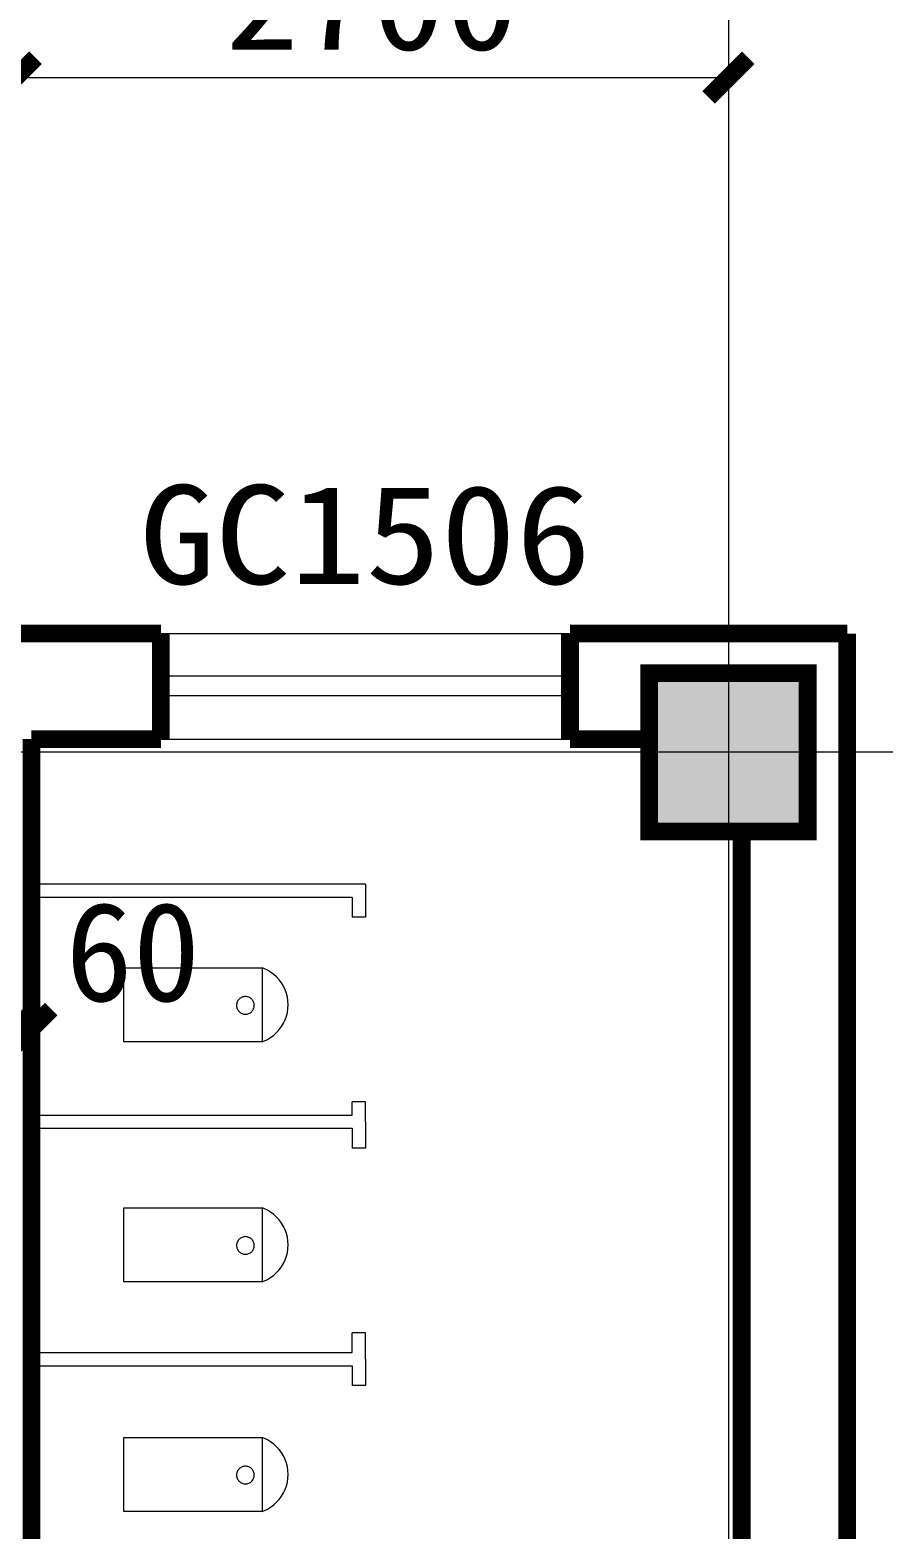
# Model space of a CAD drawing. Extents: x -307567 to 704339, y -10277 to 165507.
# Drawn here: x 172809 to 176044, y 139032 to 144716 of the extents above; entities that cross this region are included whole.
import ezdxf
from ezdxf.enums import TextEntityAlignment as Align

# ---------------------------------------------------------------- set-up
doc = ezdxf.new("R2010")
doc.units = 0
doc.header["$MEASUREMENT"] = 0
doc.layers.add('wode', color=250, linetype='CONTINUOUS', lineweight=0)
doc.styles.get("Standard").update_dxf_attribs({"font": 'txt', "height": 3})

msp = doc.modelspace()

# ---------------------------------------------------------------- linework, layer by layer
at = {"layer": 'wode', "color": 0}
for p, q in [((175454.45261, 147245.49632), (175454.45261, 95169.51457)), ((175454.45261, 144685.95189), (175454.45261, 133882.15933)), ((172754.48636, 144535.95377), (175454.45261, 144535.95377)), ((173304.49169, 142429.04041), (174854.46011, 142429.04041)), ((173304.49169, 142269.03569), (174854.46011, 142269.03569)), ((173304.49169, 142193.66127), (174854.46011, 142193.66127)), ((173304.49169, 142029.04236), (174854.46011, 142029.04236)), ((195197.62623, 141979.04603), (118974.00627, 141979.04603)), ((174079.49421, 141479.04618), (172814.50758, 141479.04618)), ((174079.49421, 141479.04618), (174079.49421, 141354.05079)), ((174029.47042, 141429.04986), (172814.50758, 141429.04986)), ((174029.47042, 141429.04986), (174029.47042, 141354.05079)), ((174079.49421, 141354.05079), (174029.47042, 141354.05079)), ((173164.27127, 140882.40447), (173164.27127, 141162.39669)), ((173164.27127, 141162.39669), (173688.16609, 141162.39669)), ((173164.27127, 140882.40447), (173164.27127, 141162.39669)), ((173164.27127, 141162.39669), (173688.16609, 141162.39669)), ((173688.16609, 141162.39669), (173688.16609, 140882.40447)), ((173688.16609, 141162.39669), (173688.16609, 140882.40447)), ((172814.50758, 141080.92493), (172814.50758, 140493.59402)), ((172754.48636, 140930.92681), (172814.50758, 140930.92681)), ((173688.16609, 140882.40447), (173164.27127, 140882.40447)), ((173688.16609, 140882.40447), (173164.27127, 140882.40447)), ((174029.47042, 140604.06017), (174029.47042, 140654.05649)), ((174079.49421, 140654.05649), (174029.47042, 140654.05649)), ((174079.49421, 140579.05743), (174079.49421, 140654.05649)), ((172814.50758, 140604.05101), (174029.47042, 140604.05101)), ((174079.49421, 140579.05743), (174079.49421, 140479.06478)), ((172814.50758, 140554.06384), (174029.47042, 140554.06384)), ((174029.47042, 140554.06384), (174029.47042, 140479.06478)), ((174079.49421, 140479.06478), (174029.47042, 140479.06478)), ((173164.27127, 139972.40913), (173164.27127, 140252.41051)), ((173164.27127, 140252.41051), (173688.16609, 140252.41051)), ((173164.27127, 139972.40913), (173164.27127, 140252.41051)), ((173164.27127, 140252.41051), (173688.16609, 140252.41051)), ((173688.16609, 140252.41051), (173688.16609, 139972.40913)), ((173688.16609, 140252.41051), (173688.16609, 139972.40913)), ((173688.16609, 139972.40913), (173164.27127, 139972.40913)), ((173688.16609, 139972.40913), (173164.27127, 139972.40913)), ((174029.47042, 139704.07142), (174029.47042, 139779.07048)), ((174079.49421, 139779.07048), (174029.47042, 139779.07048)), ((174079.49421, 139679.06868), (174079.49421, 139779.07048)), ((172814.50758, 139704.08057), (174029.47042, 139704.08057)), ((174079.49421, 139679.06868), (174079.49421, 139579.07603)), ((172814.50758, 139654.07509), (174029.47042, 139654.07509)), ((174029.47042, 139654.07509), (174029.47042, 139579.07603)), ((174079.49421, 139579.07603), (174029.47042, 139579.07603)), ((173164.27127, 139102.42183), (173164.27127, 139382.42322)), ((173164.27127, 139382.42322), (173688.16609, 139382.42322)), ((173164.27127, 139102.42183), (173164.27127, 139382.42322)), ((173164.27127, 139382.42322), (173688.16609, 139382.42322)), ((173688.16609, 139382.42322), (173688.16609, 139102.42183)), ((173688.16609, 139382.42322), (173688.16609, 139102.42183)), ((173688.16609, 139102.42183), (173164.27127, 139102.42183)), ((173688.16609, 139102.42183), (173164.27127, 139102.42183))]:
    msp.add_line(p, q, dxfattribs=at)
at = {"layer": 'wode', "color": 0, "const_width": 67.49915}
for points in [[(172679.48729, 144460.95471), (172829.48542, 144610.95283)], [(175379.45354, 144460.95471), (175529.45167, 144610.95283)], [(172754.48636, 142429.04041), (173304.49169, 142429.04041)], [(173304.49169, 142029.04236), (173304.49169, 142429.04041)], [(175904.44698, 142429.04956), (174854.46011, 142429.04041)], [(174854.46011, 142029.04236), (174854.46011, 142429.04041)], [(175904.44698, 136279.11728), (175904.44698, 142429.04041)], [(175154.45636, 142279.04228), (175154.45636, 141679.04978), (175754.44886, 141679.04978), (175754.44886, 142279.04228), (175154.45636, 142279.04228), (175154.45636, 141679.04978)], [(172814.50758, 142029.04236), (173304.49169, 142029.04236)], [(172814.50758, 138779.07993), (172814.50758, 142029.04236)], [(175154.45636, 142029.05151), (174854.46011, 142029.04236)], [(175504.4764, 136379.10993), (175504.4764, 141679.04978)], [(172679.48729, 140855.92775), (172829.48542, 141005.92587)], [(172739.50852, 140855.92775), (172889.50664, 141005.92587)]]:
    msp.add_lwpolyline(points, dxfattribs=at)
at = {"layer": 'wode', "color": 0}
for points in [[(173688.16609, 140882.40447), (173694.72119, 140884.93129), (173707.94123, 140891.17511), (173720.46549, 140898.68234), (173732.1841, 140907.3889), (173743.0238, 140917.18492), (173752.80151, 140928.00631), (173761.51723, 140939.73407), (173768.98783, 140952.25833), (173775.24996, 140965.46007), (173780.19375, 140979.20196), (173783.70933, 140993.36499), (173785.86995, 141007.81184), (173786.56574, 141022.396), (173785.86995, 141036.98017), (173783.70933, 141051.42701), (173780.19375, 141065.59004), (173775.24996, 141079.33194), (173768.98783, 141092.54283), (173761.51723, 141105.05793), (173752.80151, 141116.78569), (173743.0238, 141127.60709), (173732.1841, 141137.41227), (173720.46549, 141146.11882), (173707.94123, 141153.62605), (173694.72119, 141159.86987), (173688.16609, 141162.39669)], [(173688.16609, 140882.40447), (173694.72119, 140884.93129), (173707.94123, 140891.17511), (173720.46549, 140898.68234), (173732.1841, 140907.3889), (173743.0238, 140917.18492), (173752.80151, 140928.00631), (173761.51723, 140939.73407), (173768.98783, 140952.25833), (173775.24996, 140965.46007), (173780.19375, 140979.20196), (173783.70933, 140993.36499), (173785.86995, 141007.81184), (173786.56574, 141022.396), (173785.86995, 141036.98017), (173783.70933, 141051.42701), (173780.19375, 141065.59004), (173775.24996, 141079.33194), (173768.98783, 141092.54283), (173761.51723, 141105.05793), (173752.80151, 141116.78569), (173743.0238, 141127.60709), (173732.1841, 141137.41227), (173720.46549, 141146.11882), (173707.94123, 141153.62605), (173694.72119, 141159.86987), (173688.16609, 141162.39669)], [(173658.35689, 141020.06144), (173658.21041, 141023.34814), (173657.69772, 141026.59822), (173656.92869, 141029.78422), (173655.79345, 141032.86951), (173654.40186, 141035.83578), (173652.71732, 141038.65557), (173650.7398, 141041.29225), (173648.54256, 141043.72752), (173646.1256, 141045.93392), (173643.48892, 141047.89312), (173640.66913, 141049.57767), (173637.70285, 141050.98756), (173634.5901, 141052.09534), (173631.40411, 141052.89184), (173628.18149, 141053.36791), (173624.88563, 141053.5327), (173621.58978, 141053.36791), (173618.36716, 141052.89184), (173615.18116, 141052.09534), (173612.06841, 141050.98756), (173609.10214, 141049.57767), (173606.28235, 141047.89312), (173603.64566, 141045.93392), (173601.2287, 141043.72752), (173598.99484, 141041.29225), (173597.05395, 141038.65557), (173595.3694, 141035.83578), (173593.97782, 141032.86951), (173592.84258, 141029.78422), (173592.03692, 141026.59822), (173591.56085, 141023.34814), (173591.41437, 141020.06144), (173591.56085, 141016.78389), (173592.03692, 141013.53381), (173592.84258, 141010.34781), (173593.97782, 141007.26253), (173595.3694, 141004.2871), (173597.05395, 141001.46731), (173598.99484, 140998.83062), (173601.2287, 140996.39535), (173603.64566, 140994.18896), (173606.28235, 140992.23891), (173609.10214, 140990.54521), (173612.06841, 140989.14447), (173615.18116, 140988.02754), (173618.36716, 140987.23104), (173621.58978, 140986.75497), (173624.88563, 140986.59018), (173628.18149, 140986.75497), (173631.40411, 140987.23104), (173634.5901, 140988.02754), (173637.70285, 140989.14447), (173640.66913, 140990.54521), (173643.48892, 140992.23891), (173646.1256, 140994.18896), (173648.54256, 140996.39535), (173650.7398, 140998.83062), (173652.71732, 141001.46731), (173654.40186, 141004.2871), (173655.79345, 141007.26253), (173656.92869, 141010.34781), (173657.69772, 141013.53381), (173658.21041, 141016.78389), (173658.35689, 141020.06144)], [(173658.35689, 141020.06144), (173658.21041, 141023.34814), (173657.69772, 141026.59822), (173656.92869, 141029.78422), (173655.79345, 141032.86951), (173654.40186, 141035.83578), (173652.71732, 141038.65557), (173650.7398, 141041.29225), (173648.54256, 141043.72752), (173646.1256, 141045.93392), (173643.48892, 141047.89312), (173640.66913, 141049.57767), (173637.70285, 141050.98756), (173634.5901, 141052.09534), (173631.40411, 141052.89184), (173628.18149, 141053.36791), (173624.88563, 141053.5327), (173621.58978, 141053.36791), (173618.36716, 141052.89184), (173615.18116, 141052.09534), (173612.06841, 141050.98756), (173609.10214, 141049.57767), (173606.28235, 141047.89312), (173603.64566, 141045.93392), (173601.2287, 141043.72752), (173598.99484, 141041.29225), (173597.05395, 141038.65557), (173595.3694, 141035.83578), (173593.97782, 141032.86951), (173592.84258, 141029.78422), (173592.03692, 141026.59822), (173591.56085, 141023.34814), (173591.41437, 141020.06144), (173591.56085, 141016.78389), (173592.03692, 141013.53381), (173592.84258, 141010.34781), (173593.97782, 141007.26253), (173595.3694, 141004.2871), (173597.05395, 141001.46731), (173598.99484, 140998.83062), (173601.2287, 140996.39535), (173603.64566, 140994.18896), (173606.28235, 140992.23891), (173609.10214, 140990.54521), (173612.06841, 140989.14447), (173615.18116, 140988.02754), (173618.36716, 140987.23104), (173621.58978, 140986.75497), (173624.88563, 140986.59018), (173628.18149, 140986.75497), (173631.40411, 140987.23104), (173634.5901, 140988.02754), (173637.70285, 140989.14447), (173640.66913, 140990.54521), (173643.48892, 140992.23891), (173646.1256, 140994.18896), (173648.54256, 140996.39535), (173650.7398, 140998.83062), (173652.71732, 141001.46731), (173654.40186, 141004.2871), (173655.79345, 141007.26253), (173656.92869, 141010.34781), (173657.69772, 141013.53381), (173658.21041, 141016.78389), (173658.35689, 141020.06144)], [(173688.16609, 139972.40913), (173694.72119, 139974.94511), (173707.94123, 139981.18893), (173720.46549, 139988.69616), (173732.1841, 139997.39356), (173743.0238, 140007.19873), (173752.80151, 140018.02013), (173761.51723, 140029.74789), (173768.98783, 140042.27215), (173775.24996, 140055.47389), (173780.19375, 140069.21578), (173783.70933, 140083.37881), (173785.86995, 140097.82565), (173786.56574, 140112.40982), (173785.86995, 140126.99399), (173783.70933, 140141.44083), (173780.19375, 140155.60386), (173775.24996, 140169.34575), (173768.98783, 140182.54749), (173761.51723, 140195.07175), (173752.80151, 140206.79951), (173743.0238, 140217.62091), (173732.1841, 140227.42608), (173720.46549, 140236.12348), (173707.94123, 140243.63071), (173694.72119, 140249.87453), (173688.16609, 140252.41051)], [(173688.16609, 139972.40913), (173694.72119, 139974.94511), (173707.94123, 139981.18893), (173720.46549, 139988.69616), (173732.1841, 139997.39356), (173743.0238, 140007.19873), (173752.80151, 140018.02013), (173761.51723, 140029.74789), (173768.98783, 140042.27215), (173775.24996, 140055.47389), (173780.19375, 140069.21578), (173783.70933, 140083.37881), (173785.86995, 140097.82565), (173786.56574, 140112.40982), (173785.86995, 140126.99399), (173783.70933, 140141.44083), (173780.19375, 140155.60386), (173775.24996, 140169.34575), (173768.98783, 140182.54749), (173761.51723, 140195.07175), (173752.80151, 140206.79951), (173743.0238, 140217.62091), (173732.1841, 140227.42608), (173720.46549, 140236.12348), (173707.94123, 140243.63071), (173694.72119, 140249.87453), (173688.16609, 140252.41051)], [(173658.35689, 140110.07525), (173658.21041, 140113.3528), (173657.69772, 140116.60288), (173656.92869, 140119.78888), (173655.79345, 140122.87417), (173654.40186, 140125.84959), (173652.71732, 140128.66938), (173650.7398, 140131.30607), (173648.54256, 140133.74134), (173646.1256, 140135.94773), (173643.48892, 140137.89778), (173640.66913, 140139.59149), (173637.70285, 140140.99223), (173634.5901, 140142.10916), (173631.40411, 140142.90565), (173628.18149, 140143.38172), (173624.88563, 140143.54652), (173621.58978, 140143.38172), (173618.36716, 140142.90565), (173615.18116, 140142.10916), (173612.06841, 140140.99223), (173609.10214, 140139.59149), (173606.28235, 140137.89778), (173603.64566, 140135.94773), (173601.2287, 140133.74134), (173598.99484, 140131.30607), (173597.05395, 140128.66938), (173595.3694, 140125.84959), (173593.97782, 140122.87417), (173592.84258, 140119.78888), (173592.03692, 140116.60288), (173591.56085, 140113.3528), (173591.41437, 140110.07525), (173591.56085, 140106.78855), (173592.03692, 140103.53847), (173592.84258, 140100.35248), (173593.97782, 140097.26719), (173595.3694, 140094.30092), (173597.05395, 140091.48113), (173598.99484, 140088.83529), (173601.2287, 140086.40917), (173603.64566, 140084.20277), (173606.28235, 140082.24357), (173609.10214, 140080.55902), (173612.06841, 140079.14913), (173615.18116, 140078.04135), (173618.36716, 140077.24485), (173621.58978, 140076.76879), (173624.88563, 140076.60399), (173628.18149, 140076.76879), (173631.40411, 140077.24485), (173634.5901, 140078.04135), (173637.70285, 140079.14913), (173640.66913, 140080.55902), (173643.48892, 140082.24357), (173646.1256, 140084.20277), (173648.54256, 140086.40917), (173650.7398, 140088.83529), (173652.71732, 140091.48113), (173654.40186, 140094.30092), (173655.79345, 140097.26719), (173656.92869, 140100.35248), (173657.69772, 140103.53847), (173658.21041, 140106.78855), (173658.35689, 140110.07525)], [(173658.35689, 140110.07525), (173658.21041, 140113.3528), (173657.69772, 140116.60288), (173656.92869, 140119.78888), (173655.79345, 140122.87417), (173654.40186, 140125.84959), (173652.71732, 140128.66938), (173650.7398, 140131.30607), (173648.54256, 140133.74134), (173646.1256, 140135.94773), (173643.48892, 140137.89778), (173640.66913, 140139.59149), (173637.70285, 140140.99223), (173634.5901, 140142.10916), (173631.40411, 140142.90565), (173628.18149, 140143.38172), (173624.88563, 140143.54652), (173621.58978, 140143.38172), (173618.36716, 140142.90565), (173615.18116, 140142.10916), (173612.06841, 140140.99223), (173609.10214, 140139.59149), (173606.28235, 140137.89778), (173603.64566, 140135.94773), (173601.2287, 140133.74134), (173598.99484, 140131.30607), (173597.05395, 140128.66938), (173595.3694, 140125.84959), (173593.97782, 140122.87417), (173592.84258, 140119.78888), (173592.03692, 140116.60288), (173591.56085, 140113.3528), (173591.41437, 140110.07525), (173591.56085, 140106.78855), (173592.03692, 140103.53847), (173592.84258, 140100.35248), (173593.97782, 140097.26719), (173595.3694, 140094.30092), (173597.05395, 140091.48113), (173598.99484, 140088.83529), (173601.2287, 140086.40917), (173603.64566, 140084.20277), (173606.28235, 140082.24357), (173609.10214, 140080.55902), (173612.06841, 140079.14913), (173615.18116, 140078.04135), (173618.36716, 140077.24485), (173621.58978, 140076.76879), (173624.88563, 140076.60399), (173628.18149, 140076.76879), (173631.40411, 140077.24485), (173634.5901, 140078.04135), (173637.70285, 140079.14913), (173640.66913, 140080.55902), (173643.48892, 140082.24357), (173646.1256, 140084.20277), (173648.54256, 140086.40917), (173650.7398, 140088.83529), (173652.71732, 140091.48113), (173654.40186, 140094.30092), (173655.79345, 140097.26719), (173656.92869, 140100.35248), (173657.69772, 140103.53847), (173658.21041, 140106.78855), (173658.35689, 140110.07525)], [(173688.16609, 139102.42183), (173694.72119, 139104.95781), (173707.94123, 139111.19248), (173720.46549, 139118.69971), (173732.1841, 139127.40626), (173743.0238, 139137.21144), (173752.80151, 139148.03284), (173761.51723, 139159.76059), (173768.98783, 139172.28485), (173775.24996, 139185.48659), (173780.19375, 139199.22849), (173783.70933, 139213.39152), (173785.86995, 139227.83836), (173786.56574, 139242.42253), (173785.86995, 139257.00669), (173783.70933, 139271.45353), (173780.19375, 139285.61657), (173775.24996, 139299.35846), (173768.98783, 139312.5602), (173761.51723, 139325.08446), (173752.80151, 139336.81221), (173743.0238, 139347.63361), (173732.1841, 139357.43879), (173720.46549, 139366.13619), (173707.94123, 139373.64342), (173694.72119, 139379.88724), (173688.16609, 139382.42322)], [(173688.16609, 139102.42183), (173694.72119, 139104.95781), (173707.94123, 139111.19248), (173720.46549, 139118.69971), (173732.1841, 139127.40626), (173743.0238, 139137.21144), (173752.80151, 139148.03284), (173761.51723, 139159.76059), (173768.98783, 139172.28485), (173775.24996, 139185.48659), (173780.19375, 139199.22849), (173783.70933, 139213.39152), (173785.86995, 139227.83836), (173786.56574, 139242.42253), (173785.86995, 139257.00669), (173783.70933, 139271.45353), (173780.19375, 139285.61657), (173775.24996, 139299.35846), (173768.98783, 139312.5602), (173761.51723, 139325.08446), (173752.80151, 139336.81221), (173743.0238, 139347.63361), (173732.1841, 139357.43879), (173720.46549, 139366.13619), (173707.94123, 139373.64342), (173694.72119, 139379.88724), (173688.16609, 139382.42322)], [(173658.35689, 139240.08796), (173658.21041, 139243.36551), (173657.69772, 139246.61559), (173656.92869, 139249.80158), (173655.79345, 139252.88687), (173654.40186, 139255.8623), (173652.71732, 139258.68209), (173650.7398, 139261.31877), (173648.54256, 139263.74489), (173646.1256, 139265.96044), (173643.48892, 139267.91049), (173640.66913, 139269.60419), (173637.70285, 139271.00493), (173634.5901, 139272.11271), (173631.40411, 139272.9092), (173628.18149, 139273.38527), (173624.88563, 139273.55007), (173621.58978, 139273.38527), (173618.36716, 139272.9092), (173615.18116, 139272.11271), (173612.06841, 139271.00493), (173609.10214, 139269.60419), (173606.28235, 139267.91049), (173603.64566, 139265.96044), (173601.2287, 139263.74489), (173598.99484, 139261.31877), (173597.05395, 139258.68209), (173595.3694, 139255.8623), (173593.97782, 139252.88687), (173592.84258, 139249.80158), (173592.03692, 139246.61559), (173591.56085, 139243.36551), (173591.41437, 139240.08796), (173591.56085, 139236.80126), (173592.03692, 139233.55118), (173592.84258, 139230.36518), (173593.97782, 139227.27989), (173595.3694, 139224.31362), (173597.05395, 139221.49383), (173598.99484, 139218.84799), (173601.2287, 139216.42187), (173603.64566, 139214.20633), (173606.28235, 139212.25628), (173609.10214, 139210.57173), (173612.06841, 139209.16183), (173615.18116, 139208.05406), (173618.36716, 139207.25756), (173621.58978, 139206.78149), (173624.88563, 139206.6167), (173628.18149, 139206.78149), (173631.40411, 139207.25756), (173634.5901, 139208.05406), (173637.70285, 139209.16183), (173640.66913, 139210.57173), (173643.48892, 139212.25628), (173646.1256, 139214.20633), (173648.54256, 139216.42187), (173650.7398, 139218.84799), (173652.71732, 139221.49383), (173654.40186, 139224.31362), (173655.79345, 139227.27989), (173656.92869, 139230.36518), (173657.69772, 139233.55118), (173658.21041, 139236.80126), (173658.35689, 139240.08796)], [(173658.35689, 139240.08796), (173658.21041, 139243.36551), (173657.69772, 139246.61559), (173656.92869, 139249.80158), (173655.79345, 139252.88687), (173654.40186, 139255.8623), (173652.71732, 139258.68209), (173650.7398, 139261.31877), (173648.54256, 139263.74489), (173646.1256, 139265.96044), (173643.48892, 139267.91049), (173640.66913, 139269.60419), (173637.70285, 139271.00493), (173634.5901, 139272.11271), (173631.40411, 139272.9092), (173628.18149, 139273.38527), (173624.88563, 139273.55007), (173621.58978, 139273.38527), (173618.36716, 139272.9092), (173615.18116, 139272.11271), (173612.06841, 139271.00493), (173609.10214, 139269.60419), (173606.28235, 139267.91049), (173603.64566, 139265.96044), (173601.2287, 139263.74489), (173598.99484, 139261.31877), (173597.05395, 139258.68209), (173595.3694, 139255.8623), (173593.97782, 139252.88687), (173592.84258, 139249.80158), (173592.03692, 139246.61559), (173591.56085, 139243.36551), (173591.41437, 139240.08796), (173591.56085, 139236.80126), (173592.03692, 139233.55118), (173592.84258, 139230.36518), (173593.97782, 139227.27989), (173595.3694, 139224.31362), (173597.05395, 139221.49383), (173598.99484, 139218.84799), (173601.2287, 139216.42187), (173603.64566, 139214.20633), (173606.28235, 139212.25628), (173609.10214, 139210.57173), (173612.06841, 139209.16183), (173615.18116, 139208.05406), (173618.36716, 139207.25756), (173621.58978, 139206.78149), (173624.88563, 139206.6167), (173628.18149, 139206.78149), (173631.40411, 139207.25756), (173634.5901, 139208.05406), (173637.70285, 139209.16183), (173640.66913, 139210.57173), (173643.48892, 139212.25628), (173646.1256, 139214.20633), (173648.54256, 139216.42187), (173650.7398, 139218.84799), (173652.71732, 139221.49383), (173654.40186, 139224.31362), (173655.79345, 139227.27989), (173656.92869, 139230.36518), (173657.69772, 139233.55118), (173658.21041, 139236.80126), (173658.35689, 139240.08796)]]:
    msp.add_lwpolyline(points, dxfattribs=at)
msp.add_solid([(175154.45636, 142279.04228), (175754.44886, 142279.04228), (175154.45636, 141679.04978), (175754.44886, 141679.04978)], dxfattribs=at)

# ---------------------------------------------------------------- texts
for s, width, p, p2 in [('2700', 0.888018, (173549.48374, 144640.95429), (174659.49184, 144640.95429)), ('GC1506', 0.882573, (173224.51222, 142616.53806), (174934.4762, 142616.53806)), ('60', 0.906706, (172943.48546, 141035.91817), (173453.50106, 141035.91817))]:
    msp.add_text(s, height=374.995313, dxfattribs=dict(at, width=width)).set_placement(p, p2, align=Align.FIT)

doc.saveas('drawing.dxf')
